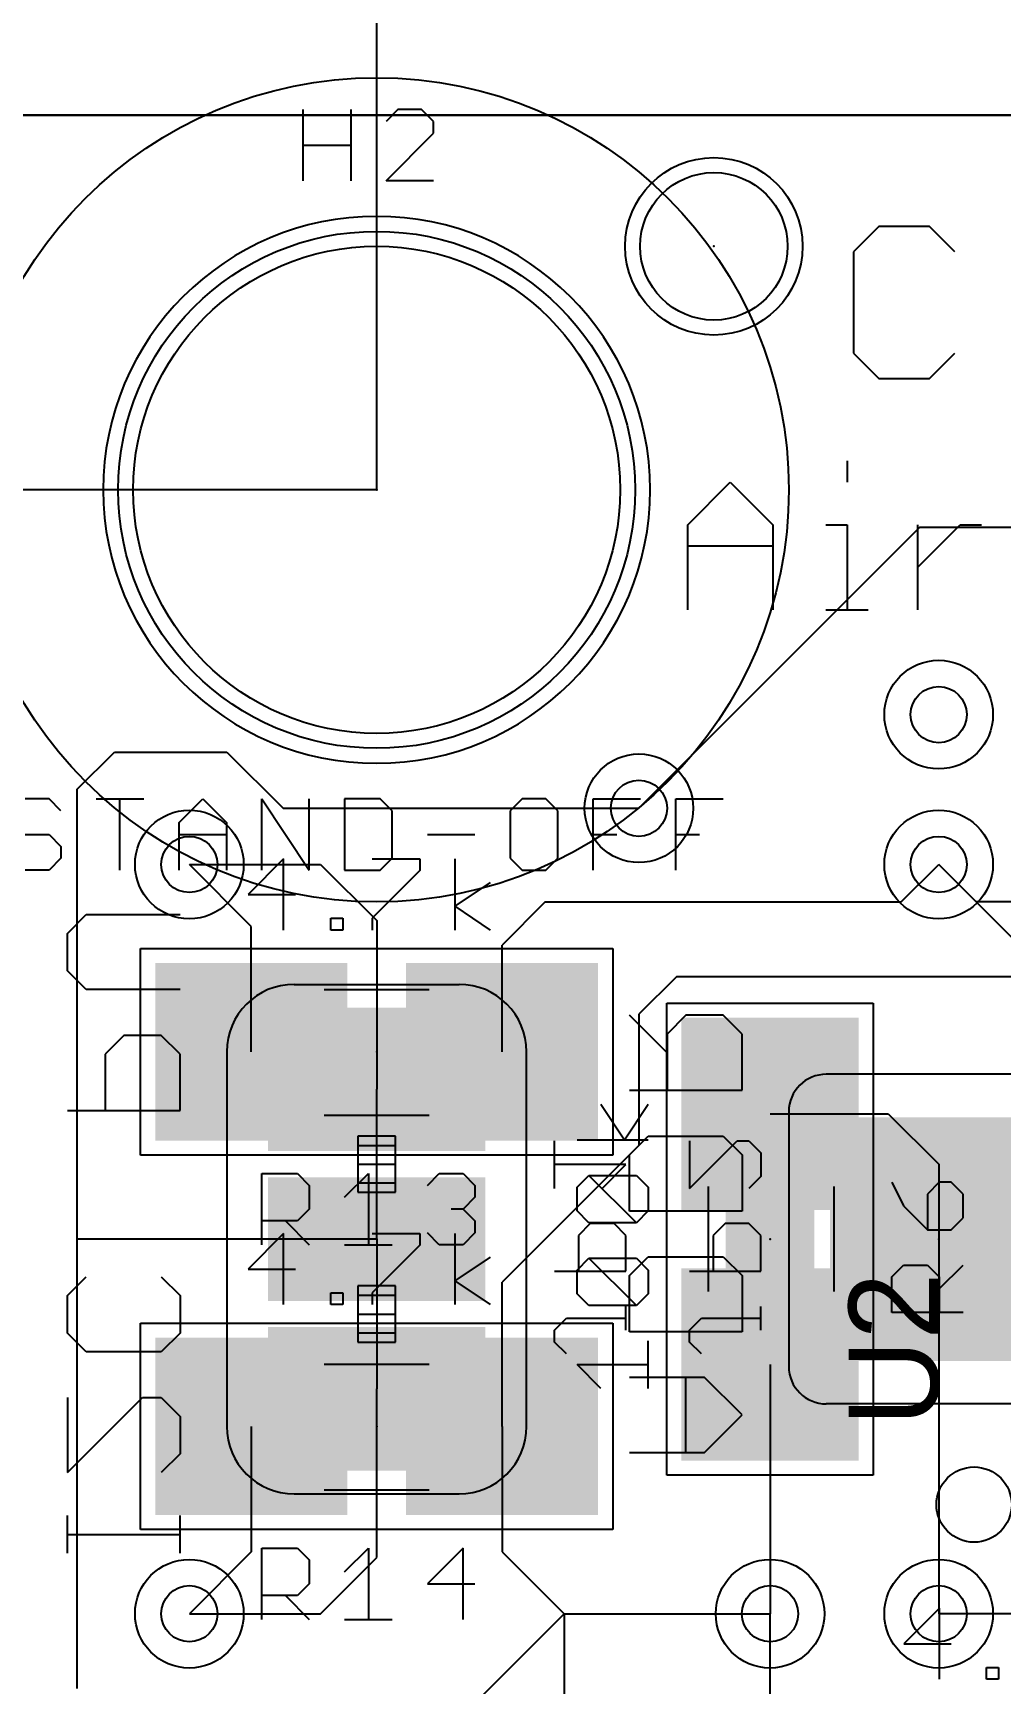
# Model space of a CAD drawing. Extents: x -34 to 73, y -22 to 30.
# Drawn here: x 0.21 to 6.77, y 7.14 to 18.34 of the extents above; entities that cross this region are included whole.
import ezdxf

# ---------------------------------------------------------------- set-up
doc = ezdxf.new("R2010")
doc.units = 0
for name, color, linetype in [('1', 12, 'CONTINUOUS'), ('16', 132, 'CONTINUOUS'), ('18', 110, 'CONTINUOUS'), ('20', 53, 'CONTINUOUS'), ('21', 41, 'CONTINUOUS'), ('22', 40, 'CONTINUOUS'), ('23', 53, 'CONTINUOUS'), ('24', 53, 'CONTINUOUS'), ('25', 253, 'CONTINUOUS'), ('26', 253, 'CONTINUOUS'), ('27', 253, 'CONTINUOUS'), ('29', 253, 'CONTINUOUS'), ('30', 253, 'CONTINUOUS'), ('31', 253, 'CONTINUOUS'), ('35', 253, 'CONTINUOUS'), ('39', 12, 'CONTINUOUS'), ('41', 12, 'CONTINUOUS'), ('42', 132, 'CONTINUOUS'), ('44', 253, 'CONTINUOUS'), ('47', 253, 'CONTINUOUS'), ('51', 53, 'CONTINUOUS')]:
    doc.layers.add(name, color=color, linetype=linetype)

# ---------------------------------------------------------------- blocks, each defined once
blk = doc.blocks.new('PIE')
blk.add_circle((0, 0), 0.5)
blk = doc.blocks.new('RECT')
blk.add_solid([(-0.5, -0.5), (0.5, -0.5), (-0.5, 0.5), (0.5, 0.5)])
blk = doc.blocks.new('ROUNDV')
blk.add_circle((0, 0), 0.5)

msp = doc.modelspace()

# ---------------------------------------------------------------- linework, layer by layer
at = {"layer": '1'}
for p, q in [((17.78, 17.78), (0, 17.78)), ((6.223, 14.986), (4.318, 13.081)), ((6.223, 14.986), (9.017, 14.986)), ((1.69, 12.28), (1.27, 12.7)), ((6.096, 12.446), (6.35, 12.7)), ((6.604, 12.446), (6.35, 12.7)), ((3.683, 12.446), (3.39, 12.153)), ((3.683, 12.446), (6.096, 12.446)), ((7.874, 12.446), (6.604, 12.446)), ((1.69, 11.43), (1.69, 12.28)), ((3.39, 11.43), (3.39, 12.153)), ((4.572, 11.938), (4.318, 11.684)), ((7.493, 11.938), (4.572, 11.938)), ((4.318, 11.684), (4.318, 10.795)), ((5.207, 11.01), (6.008, 11.01)), ((6.008, 11.01), (6.35, 10.668)), ((4.318, 10.795), (3.39, 9.867)), ((6.35, 10.668), (6.35, 7.62)), ((3.39, 8.89), (3.39, 9.867)), ((5.207, 9.31), (5.207, 7.62)), ((1.69, 8.89), (1.69, 8.04)), ((3.39, 8.89), (3.39, 8.04)), ((1.69, 8.04), (1.27, 7.62)), ((3.39, 8.04), (3.81, 7.62)), ((3.81, 7.62), (3.81, 6.35)), ((5.207, 6.731), (5.207, 7.62)), ((6.985, 7.62), (6.35, 7.62))]:
    msp.add_line(p, q, dxfattribs=at)
at = {"layer": '16'}
for p, q in [((0, 17.78), (17.78, 17.78)), ((0.508, 13.208), (0.762, 13.462)), ((0.762, 13.462), (1.524, 13.462)), ((1.524, 13.462), (1.905, 13.081)), ((0.508, 13.208), (0.508, 10.16)), ((1.905, 13.081), (4.318, 13.081)), ((1.27, 12.7), (2.159, 12.7)), ((2.159, 12.7), (2.54, 12.319)), ((7.62, 11.43), (6.35, 12.7)), ((2.54, 12.319), (2.54, 11.176)), ((2.54, 10.16), (2.54, 11.176)), ((2.54, 10.16), (2.54, 11.176)), ((0.508, 10.16), (0.508, 7.112)), ((2.54, 10.16), (0.508, 10.16)), ((2.54, 10.16), (2.54, 9.144)), ((2.54, 10.16), (2.54, 9.144)), ((2.54, 10.16), (2.54, 9.144)), ((6.35, 9.7536), (6.35, 7.62)), ((2.54, 8.001), (2.54, 9.144)), ((2.159, 7.62), (2.54, 8.001)), ((1.27, 7.62), (2.159, 7.62)), ((2.54, 6.35), (3.81, 7.62)), ((3.81, 7.62), (5.207, 7.62))]:
    msp.add_line(p, q, dxfattribs=at)
at = {"layer": '20'}
msp.add_line((0, 17.78), (17.78, 17.78), dxfattribs=at)
msp.add_circle((2.54, 15.24), 1.651, dxfattribs=at)
at = {"layer": '21'}
for p, q in [((5.9447, 17.0252), (5.7731, 16.8536)), ((6.2879, 17.0252), (5.9447, 17.0252)), ((6.4595, 16.8536), (6.2879, 17.0252)), ((5.7731, 16.8536), (5.7731, 16.1672)), ((5.7731, 16.1672), (5.9447, 15.9957)), ((6.2879, 15.9957), (6.4595, 16.1672)), ((5.9447, 15.9957), (6.2879, 15.9957)), ((5.7291, 15.4356), (5.7291, 15.2915)), ((4.6495, 15.0034), (4.9376, 15.2915)), ((4.9376, 15.2915), (5.2257, 15.0034)), ((4.6495, 14.4272), (4.6495, 15.0034)), ((5.2257, 15.0034), (5.2257, 14.4272)), ((5.585, 15.0034), (5.7291, 15.0034)), ((5.7291, 15.0034), (5.7291, 14.4272)), ((6.2087, 14.4272), (6.2087, 15.0034)), ((6.2087, 14.7153), (6.4968, 15.0034)), ((6.4968, 15.0034), (6.6409, 15.0034)), ((4.6495, 14.8594), (5.2257, 14.8594)), ((5.585, 14.4272), (5.8731, 14.4272))]:
    msp.add_line(p, q, dxfattribs=at)
msp.add_circle((6.59, 8.36), 0.255, dxfattribs=at)
at = {"layer": '22'}
for p, q in [((0.4445, 12.2325), (0.5716, 12.3597)), ((0.5716, 12.3597), (1.2072, 12.3597)), ((0.4445, 11.9783), (0.4445, 12.2325)), ((0.5716, 11.8512), (0.4445, 11.9783)), ((1.9812, 11.8872), (3.0988, 11.8872)), ((1.2072, 11.8512), (0.5716, 11.8512)), ((4.5087, 11.4233), (4.2545, 11.6775)), ((4.6358, 11.6775), (4.5087, 11.5504)), ((4.89, 11.6775), (4.6358, 11.6775)), ((5.0171, 11.5504), (4.89, 11.6775)), ((0.8258, 11.5411), (0.6987, 11.414)), ((1.08, 11.5411), (0.8258, 11.5411)), ((1.2072, 11.414), (1.08, 11.5411)), ((4.5087, 11.5504), (4.5087, 11.1691)), ((5.0171, 11.1691), (5.0171, 11.5504)), ((1.524, 11.43), (1.524, 8.89)), ((3.556, 8.89), (3.556, 11.43)), ((0.6987, 11.414), (0.6987, 11.0326)), ((1.2072, 11.0326), (1.2072, 11.414)), ((7.112, 11.2776), (5.588, 11.2776)), ((4.2545, 11.1691), (5.0171, 11.1691)), ((0.4445, 11.0326), (1.2072, 11.0326)), ((5.334, 11.0236), (5.334, 9.2964)), ((4.2545, 10.7318), (4.3816, 10.8589)), ((4.3816, 10.8589), (4.89, 10.8589)), ((4.89, 10.8589), (5.0171, 10.7318)), ((4.2545, 10.3505), (4.2545, 10.7318)), ((5.0171, 10.7318), (5.0171, 10.3505)), ((5.0171, 10.3505), (4.2545, 10.3505)), ((4.2545, 9.9132), (4.3816, 10.0404)), ((4.3816, 10.0404), (4.89, 10.0404)), ((4.89, 10.0404), (5.0171, 9.9132)), ((0.4445, 9.7768), (0.5716, 9.9039)), ((1.08, 9.9039), (1.2072, 9.7768)), ((4.2545, 9.5319), (4.2545, 9.9132)), ((5.0171, 9.9132), (5.0171, 9.5319)), ((0.4445, 9.5226), (0.4445, 9.7768)), ((1.2072, 9.7768), (1.2072, 9.5226)), ((0.5716, 9.3955), (0.4445, 9.5226)), ((1.2072, 9.5226), (1.08, 9.3955)), ((5.0171, 9.5319), (4.2545, 9.5319)), ((1.08, 9.3955), (0.5716, 9.3955)), ((4.7629, 9.2218), (4.2545, 9.2218)), ((4.6358, 8.7133), (4.6358, 9.2218)), ((5.0171, 8.9676), (4.7629, 9.2218)), ((0.4445, 9.0853), (0.4445, 8.5769)), ((0.4445, 8.5769), (0.9529, 9.0853)), ((0.9529, 9.0853), (1.08, 9.0853)), ((1.08, 9.0853), (1.2072, 8.9582)), ((1.2072, 8.9582), (1.2072, 8.704)), ((4.7629, 8.7133), (5.0171, 8.9676)), ((7.112, 9.0424), (5.588, 9.0424)), ((1.2072, 8.704), (1.08, 8.5769)), ((4.2545, 8.7133), (4.7629, 8.7133)), ((1.9812, 8.4328), (3.0988, 8.4328)), ((0.4445, 8.0312), (0.4445, 8.2854)), ((1.2072, 8.0312), (1.2072, 8.2854)), ((0.4445, 8.1583), (1.2072, 8.1583))]:
    msp.add_line(p, q, dxfattribs=at)
for centre, radius, start, end in [((1.9812, 11.43), 0.4572, 90, 180), ((3.0988, 11.43), 0.4572, 0, 90), ((5.588, 11.0236), 0.254, 90, 180), ((5.588, 9.2964), 0.254, 180, 270), ((1.9812, 8.89), 0.4572, 180, 270), ((3.0988, 8.89), 0.4572, 270, 0)]:
    msp.add_arc(centre, radius, start, end, dxfattribs=at)
at = {"layer": '23'}
for p in [(4.826, 16.891), (2.54, 15.24), (2.54, 11.43), (5.207, 10.16), (2.54, 8.89)]:
    msp.add_point(p, dxfattribs=at)
at = {"layer": '24'}
for p in [(2.54, 10.16), (6.35, 10.16)]:
    msp.add_point(p, dxfattribs=at)
at = {"layer": '25'}
for p, q in [((2.0422, 17.3355), (2.0422, 17.8185)), ((2.3642, 17.8185), (2.3642, 17.3355)), ((2.684, 17.8185), (2.6035, 17.738)), ((2.845, 17.8185), (2.684, 17.8185)), ((2.9255, 17.738), (2.845, 17.8185)), ((2.9255, 17.6575), (2.9255, 17.738)), ((2.0422, 17.577), (2.3642, 17.577)), ((2.6035, 17.3355), (2.9255, 17.6575)), ((2.9255, 17.3355), (2.6035, 17.3355)), ((1.7615, 10.1219), (1.7615, 10.6049)), ((1.7615, 10.6049), (2.003, 10.6049)), ((2.003, 10.6049), (2.0835, 10.5244)), ((2.0835, 10.5244), (2.0835, 10.3634)), ((2.3228, 10.4439), (2.4838, 10.6049)), ((2.4838, 10.6049), (2.4838, 10.1219)), ((2.8841, 10.5244), (2.9647, 10.6049)), ((2.9647, 10.6049), (3.1257, 10.6049)), ((3.1257, 10.6049), (3.2062, 10.5244)), ((3.2062, 10.5244), (3.2062, 10.4439)), ((6.0321, 10.5455), (6.1126, 10.3845)), ((6.3541, 10.5455), (6.2736, 10.465)), ((6.4346, 10.5455), (6.3541, 10.5455)), ((6.5151, 10.465), (6.4346, 10.5455)), ((3.2062, 10.4439), (3.1257, 10.3634)), ((6.2736, 10.465), (6.2736, 10.2235)), ((6.5151, 10.304), (6.5151, 10.465)), ((2.0835, 10.3634), (2.003, 10.2829)), ((3.1257, 10.3634), (3.0452, 10.3634)), ((3.1257, 10.3634), (3.2062, 10.2829)), ((6.1126, 10.3845), (6.2736, 10.2235)), ((6.4346, 10.2235), (6.5151, 10.304)), ((2.003, 10.2829), (1.7615, 10.2829)), ((1.9225, 10.2829), (2.0835, 10.1219)), ((2.9647, 10.1219), (2.8841, 10.2024)), ((3.2062, 10.2024), (3.1257, 10.1219)), ((3.2062, 10.2829), (3.2062, 10.2024)), ((6.2736, 10.2235), (6.4346, 10.2235)), ((2.3228, 10.1219), (2.6448, 10.1219)), ((3.1257, 10.1219), (2.9647, 10.1219)), ((6.0321, 9.9037), (6.1126, 9.9842)), ((6.1126, 9.9842), (6.2736, 9.9842)), ((6.2736, 9.9842), (6.3541, 9.9037)), ((6.3541, 9.8232), (6.5151, 9.9842)), ((6.0321, 9.6622), (6.0321, 9.9037)), ((6.3541, 9.9037), (6.3541, 9.6622)), ((6.5151, 9.6622), (6.0321, 9.6622)), ((1.7615, 7.5819), (1.7615, 8.0649)), ((1.7615, 8.0649), (2.003, 8.0649)), ((2.003, 8.0649), (2.0835, 7.9844)), ((2.3228, 7.9039), (2.4838, 8.0649)), ((2.4838, 8.0649), (2.4838, 7.5819)), ((3.1257, 8.0649), (2.8841, 7.8234)), ((3.1257, 7.5819), (3.1257, 8.0649)), ((2.0835, 7.9844), (2.0835, 7.8234)), ((2.003, 7.7429), (1.7615, 7.7429)), ((1.9225, 7.7429), (2.0835, 7.5819)), ((2.0835, 7.8234), (2.003, 7.7429)), ((2.8841, 7.8234), (3.2062, 7.8234)), ((2.3228, 7.5819), (2.6448, 7.5819))]:
    msp.add_line(p, q, dxfattribs=at)
at = {"layer": '26'}
for p, q in [((3.7465, 10.5042), (3.7465, 10.8262)), ((4.6609, 10.8262), (4.6609, 10.5042)), ((4.6609, 10.5042), (4.9829, 10.8262)), ((4.9829, 10.8262), (5.0634, 10.8262)), ((5.0634, 10.8262), (5.1439, 10.7457)), ((4.2295, 10.6652), (3.7465, 10.6652)), ((4.0685, 10.5042), (4.2295, 10.6652)), ((5.1439, 10.7457), (5.1439, 10.5846)), ((5.1439, 10.5846), (5.0634, 10.5042)), ((3.988, 10.2649), (3.9075, 10.1844)), ((4.149, 10.2649), (3.988, 10.2649)), ((4.2295, 10.1844), (4.149, 10.2649)), ((4.9024, 10.2648), (4.8219, 10.1843)), ((5.0634, 10.2648), (4.9024, 10.2648)), ((5.1439, 10.1843), (5.0634, 10.2648)), ((3.9075, 10.1844), (3.9075, 9.9428)), ((4.2295, 9.9428), (4.2295, 10.1844)), ((4.8219, 10.1843), (4.8219, 9.9428)), ((5.1439, 9.9428), (5.1439, 10.1843)), ((3.7465, 9.9428), (4.2295, 9.9428)), ((4.6609, 9.9428), (5.1439, 9.9428)), ((4.2295, 9.5425), (4.2295, 9.7035)), ((5.1439, 9.5425), (5.1439, 9.7035)), ((3.7465, 9.5425), (3.827, 9.623)), ((3.7465, 9.462), (3.7465, 9.5425)), ((3.827, 9.623), (4.2295, 9.623)), ((4.6609, 9.5425), (4.7414, 9.623)), ((4.6609, 9.462), (4.6609, 9.5425)), ((4.7414, 9.623), (5.1439, 9.623)), ((3.827, 9.3815), (3.7465, 9.462)), ((4.7414, 9.3815), (4.6609, 9.462))]:
    msp.add_line(p, q, dxfattribs=at)
at = {"layer": '27'}
for p, q in [((0.3191, 13.1449), (0.1581, 13.1449)), ((0.3996, 13.0644), (0.3191, 13.1449)), ((0.6389, 13.1449), (0.9609, 13.1449)), ((0.7999, 12.6619), (0.7999, 13.1449)), ((1.2002, 12.9839), (1.3612, 13.1449)), ((1.3612, 13.1449), (1.5222, 12.9839)), ((1.7615, 12.6619), (1.7615, 13.1449)), ((1.7615, 13.1449), (2.0835, 12.6619)), ((2.0835, 12.6619), (2.0835, 13.1449)), ((2.3228, 13.1449), (2.3228, 12.6619)), ((2.5643, 13.1449), (2.3228, 13.1449)), ((2.6448, 13.0644), (2.5643, 13.1449)), ((3.526, 13.1449), (3.4455, 13.0644)), ((3.687, 13.1449), (3.526, 13.1449)), ((3.7675, 13.0644), (3.687, 13.1449)), ((4.0068, 12.6619), (4.0068, 13.1449)), ((4.0068, 13.1449), (4.3288, 13.1449)), ((4.5681, 12.6619), (4.5681, 13.1449)), ((4.5681, 13.1449), (4.8901, 13.1449)), ((2.6448, 12.7424), (2.6448, 13.0644)), ((3.4455, 13.0644), (3.4455, 12.7424)), ((3.7675, 12.7424), (3.7675, 13.0644)), ((0.1581, 12.9034), (0.3191, 12.9034)), ((0.3191, 12.9034), (0.3996, 12.8229)), ((1.2002, 12.6619), (1.2002, 12.9839)), ((1.2002, 12.9034), (1.5222, 12.9034)), ((1.5222, 12.9839), (1.5222, 12.6619)), ((2.8841, 12.9034), (3.2062, 12.9034)), ((4.0068, 12.9034), (4.1678, 12.9034)), ((4.5681, 12.9034), (4.7291, 12.9034)), ((0.3996, 12.8229), (0.3996, 12.7424)), ((0.3191, 12.6619), (0.1581, 12.6619)), ((0.3996, 12.7424), (0.3191, 12.6619)), ((1.9095, 12.7385), (1.668, 12.497)), ((1.9095, 12.2555), (1.9095, 12.7385)), ((2.3228, 12.6619), (2.5643, 12.6619)), ((2.5099, 12.7385), (2.8319, 12.7385)), ((2.8319, 12.658), (2.5099, 12.336)), ((2.5643, 12.6619), (2.6448, 12.7424)), ((2.8319, 12.7385), (2.8319, 12.658)), ((3.0713, 12.2555), (3.0713, 12.7385)), ((3.4455, 12.7424), (3.526, 12.6619)), ((3.526, 12.6619), (3.687, 12.6619)), ((3.687, 12.6619), (3.7675, 12.7424)), ((3.0713, 12.4165), (3.3128, 12.5775)), ((1.668, 12.497), (1.99, 12.497)), ((2.2293, 12.2555), (2.2293, 12.336)), ((2.2293, 12.336), (2.3098, 12.336)), ((2.3098, 12.336), (2.3098, 12.2555)), ((2.5099, 12.336), (2.5099, 12.2555)), ((3.3128, 12.2555), (3.0713, 12.4165)), ((2.3098, 12.2555), (2.2293, 12.2555)), ((4.2205, 10.8316), (4.0595, 11.0731)), ((4.3815, 11.0731), (4.2205, 10.8316)), ((4.3815, 10.8316), (3.8985, 10.8316)), ((3.8985, 10.5118), (3.979, 10.5923)), ((3.979, 10.5923), (4.301, 10.5923)), ((4.301, 10.2703), (3.979, 10.5923)), ((4.301, 10.5923), (4.3815, 10.5118)), ((3.8985, 10.3508), (3.8985, 10.5118)), ((4.3815, 10.5118), (4.3815, 10.3508)), ((3.979, 10.2703), (3.8985, 10.3508)), ((4.3815, 10.3508), (4.301, 10.2703)), ((1.9095, 10.1985), (1.668, 9.957)), ((1.9095, 9.7155), (1.9095, 10.1985)), ((2.5099, 10.1985), (2.8319, 10.1985)), ((2.8319, 10.1985), (2.8319, 10.118)), ((3.0713, 9.7155), (3.0713, 10.1985)), ((4.301, 10.2703), (3.979, 10.2703)), ((2.8319, 10.118), (2.5099, 9.796)), ((3.0713, 9.8765), (3.3128, 10.0375)), ((3.8985, 9.9505), (3.979, 10.031)), ((3.979, 10.031), (4.301, 10.031)), ((4.301, 9.709), (3.979, 10.031)), ((4.301, 10.031), (4.3815, 9.9505)), ((1.668, 9.957), (1.99, 9.957)), ((3.3128, 9.7155), (3.0713, 9.8765)), ((3.8985, 9.7895), (3.8985, 9.9505)), ((4.3815, 9.9505), (4.3815, 9.7895)), ((2.2293, 9.7155), (2.2293, 9.796)), ((2.2293, 9.796), (2.3098, 9.796)), ((2.3098, 9.796), (2.3098, 9.7155)), ((2.5099, 9.796), (2.5099, 9.7155)), ((3.979, 9.709), (3.8985, 9.7895)), ((4.3815, 9.7895), (4.301, 9.709)), ((2.3098, 9.7155), (2.2293, 9.7155)), ((4.301, 9.709), (3.979, 9.709)), ((4.3815, 9.1477), (4.3815, 9.4697)), ((4.0595, 9.1477), (3.8985, 9.3087)), ((3.8985, 9.3087), (4.3815, 9.3087)), ((6.3545, 7.6585), (6.113, 7.417)), ((6.3545, 7.1755), (6.3545, 7.6585)), ((6.113, 7.417), (6.435, 7.417)), ((6.6743, 7.1755), (6.6743, 7.256)), ((6.6743, 7.256), (6.7548, 7.256)), ((6.7548, 7.1755), (6.6743, 7.1755)), ((6.7548, 7.256), (6.7548, 7.1755))]:
    msp.add_line(p, q, dxfattribs=at)
at = {"layer": '29'}
msp.add_circle((2.54, 15.24), 1.7526, dxfattribs=at)
at = {"layer": '30'}
for p, q in [((2.667, 10.8585), (2.413, 10.8585)), ((2.413, 10.8585), (2.413, 10.4775)), ((2.667, 10.4775), (2.667, 10.8585)), ((2.413, 10.795), (2.667, 10.795)), ((2.413, 10.668), (2.667, 10.668)), ((2.413, 10.541), (2.667, 10.541)), ((2.413, 10.4775), (2.667, 10.4775)), ((2.667, 9.8425), (2.413, 9.8425)), ((2.413, 9.8425), (2.413, 9.4615)), ((2.413, 9.779), (2.667, 9.779)), ((2.667, 9.4615), (2.667, 9.8425)), ((2.413, 9.652), (2.667, 9.652)), ((2.413, 9.525), (2.667, 9.525)), ((2.413, 9.4615), (2.667, 9.4615))]:
    msp.add_line(p, q, dxfattribs=at)
msp.add_circle((2.54, 15.24), 1.7526, dxfattribs=at)
at = {"layer": '39'}
for p, q in [((0.94, 10.73), (0.94, 12.13)), ((0.94, 12.13), (4.14, 12.13)), ((4.14, 12.13), (4.14, 10.73)), ((4.507, 8.56), (4.507, 11.76)), ((4.507, 11.76), (5.907, 11.76)), ((5.907, 11.76), (5.907, 8.56)), ((4.14, 10.73), (0.94, 10.73)), ((0.94, 8.19), (0.94, 9.59)), ((0.94, 9.59), (4.14, 9.59)), ((4.14, 9.59), (4.14, 8.19)), ((5.907, 8.56), (4.507, 8.56)), ((4.14, 8.19), (0.94, 8.19))]:
    msp.add_line(p, q, dxfattribs=at)
msp.add_circle((2.54, 15.24), 2.794, dxfattribs=at)
at = {"layer": '41'}
for start, end in [(90, 270), (270, 90)]:
    msp.add_arc((2.54, 15.24), 1.8542, start, end, dxfattribs=at)
at = {"layer": '42'}
for start, end in [(90, 270), (270, 90)]:
    msp.add_arc((2.54, 15.24), 1.8542, start, end, dxfattribs=at)
at = {"layer": '44'}
for centre in [(6.35, 13.716), (4.318, 13.081), (1.27, 12.7), (6.35, 12.7), (1.27, 7.62), (5.207, 7.62), (6.35, 7.62)]:
    msp.add_circle(centre, 0.1905, dxfattribs=at)
at = {"layer": '47'}
for q in [(2.54, 22.27), (-4.49, 15.24)]:
    msp.add_line((2.54, 15.24), q, dxfattribs=at)
at = {"layer": '51'}
for p, q in [((2.896, 11.849), (2.184, 11.849)), ((2.896, 10.998), (2.184, 10.998)), ((4.788, 10.516), (4.788, 9.804)), ((5.639, 10.516), (5.639, 9.804)), ((2.896, 9.309), (2.184, 9.309)), ((2.896, 8.458), (2.184, 8.458))]:
    msp.add_line(p, q, dxfattribs=at)

# ---------------------------------------------------------------- block references
at = {"layer": '1'}
msp.add_blockref('PIE', (4.826, 16.891), dxfattribs=at)
at = {"layer": '1', "xscale": 1.1}
for p, rotation in [((1.69, 11.43), 180), ((3.39, 11.43), 180), ((5.207, 11.01), 270), ((5.207, 9.31), 270), ((1.69, 8.89), 180), ((3.39, 8.89), 180)]:
    msp.add_blockref('RECT', p, dxfattribs=dict(at, rotation=rotation))
at = {"layer": '16', "xscale": 0.635, "yscale": 1.27}
for p, rotation in [((2.54, 11.176), 90), ((6.35, 10.5664), 270), ((2.54, 10.16), 90), ((6.35, 9.7536), 270), ((2.54, 9.144), 90)]:
    msp.add_blockref('RECT', p, dxfattribs=dict(at, rotation=rotation))
at = {"layer": '18', "xscale": 0.7366, "yscale": 0.7366}
for p in [(6.35, 13.716), (6.35, 13.716), (4.318, 13.081), (4.318, 13.081), (1.27, 12.7), (1.27, 12.7), (6.35, 12.7), (6.35, 12.7), (1.27, 7.62), (1.27, 7.62), (5.207, 7.62), (5.207, 7.62), (6.35, 7.62), (6.35, 7.62)]:
    msp.add_blockref('ROUNDV', p, dxfattribs=at)
at = {"layer": '29', "xscale": 1.2032, "yscale": 1.2032}
msp.add_blockref('PIE', (4.826, 16.891), dxfattribs=at)
at = {"layer": '29', "xscale": 1.3032, "yscale": 1.2032}
for p, rotation in [((1.69, 11.43), 180), ((3.39, 11.43), 180), ((5.207, 11.01), 270), ((5.207, 9.31), 270), ((1.69, 8.89), 180), ((3.39, 8.89), 180)]:
    msp.add_blockref('RECT', p, dxfattribs=dict(at, rotation=rotation))
at = {"layer": '30', "xscale": 0.8382, "yscale": 1.4732}
for p, rotation in [((2.54, 11.176), 90), ((6.35, 10.5664), 270), ((2.54, 10.16), 90), ((6.35, 9.7536), 270), ((2.54, 9.144), 90)]:
    msp.add_blockref('RECT', p, dxfattribs=dict(at, rotation=rotation))
at = {"layer": '31', "xscale": 1.1}
for p, rotation in [((1.69, 11.43), 180), ((3.39, 11.43), 180), ((5.207, 11.01), 270), ((5.207, 9.31), 270), ((1.69, 8.89), 180), ((3.39, 8.89), 180)]:
    msp.add_blockref('RECT', p, dxfattribs=dict(at, rotation=rotation))
at = {"layer": '35', "xscale": 0.3998, "yscale": 0.6}
for p, rotation in [((2.54, 11.43), 180), ((5.207, 10.16), 270), ((2.54, 8.89), 180)]:
    msp.add_blockref('RECT', p, dxfattribs=dict(at, rotation=rotation))
at = {"layer": '51', "xscale": 0.5001, "yscale": 0.95}
for p, rotation in [((1.9598, 11.4249), 180), ((3.1282, 11.4249), 180), ((5.2121, 10.7482), 270), ((5.2121, 9.5798), 270), ((1.9598, 8.8849), 180), ((3.1282, 8.8849), 180)]:
    msp.add_blockref('RECT', p, dxfattribs=dict(at, rotation=rotation))

# ---------------------------------------------------------------- texts
at = {"layer": '25'}
msp.add_text('U2', height=0.6096, rotation=90, dxfattribs=at).set_placement((6.35, 8.89))

doc.saveas('drawing.dxf')
